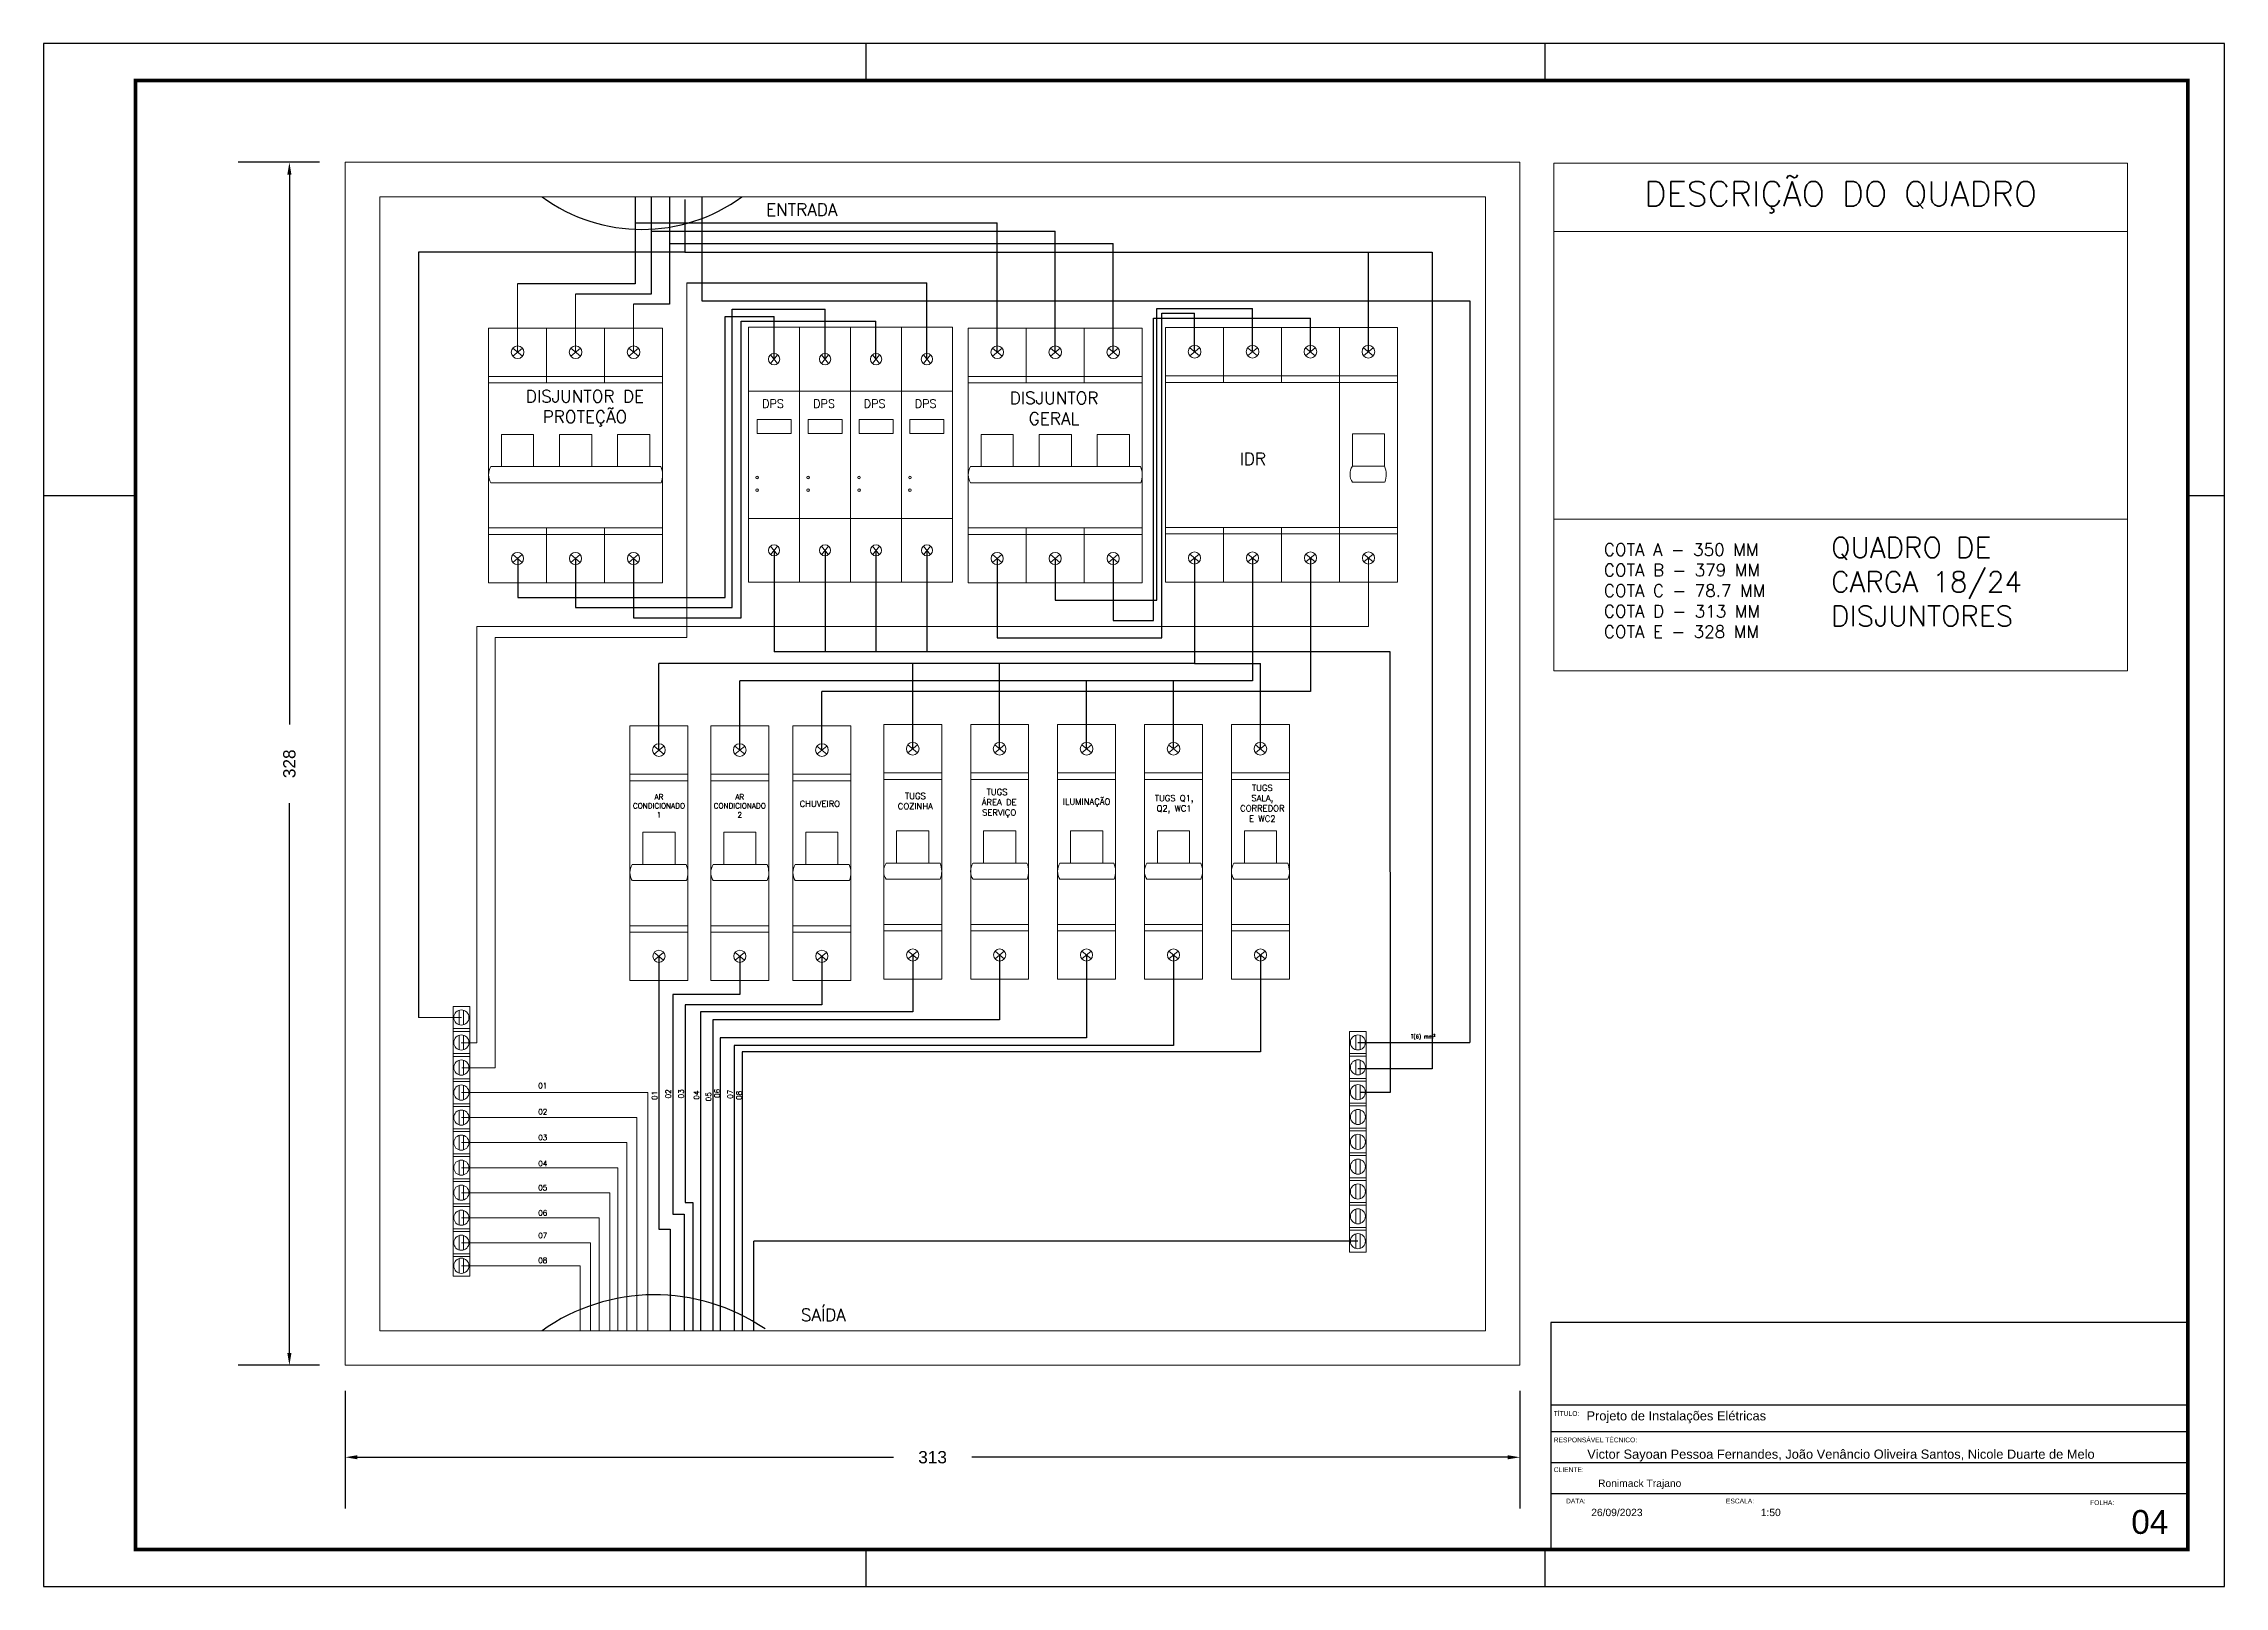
# Model space of a CAD drawing. Header units: metres. Extents: x 2426 to 5032, y 1997 to 4035.
# Drawn here: x 2539.9 to 2593.1, y 1996.9 to 2034.4 of the extents above; entities that cross this region are included whole.
import ezdxf

# ---------------------------------------------------------------- set-up
doc = ezdxf.new("R2010")
doc.units = ezdxf.units.M
for name, color, linetype in [('2', 4, 'Continuous'), ('ARQ-FOLHA', 7, 'Continuous'), ('ELETRODUTO TEXTO', 250, 'Continuous')]:
    doc.layers.add(name, color=color, linetype=linetype)
for name, color, linetype, lineweight in [('A-FLOR-PATT', 8, 'Continuous', 9), ('BARRAMENTO DE TERRA', 3, 'Continuous', 5), ('BARRAMENTO NEUTRO', 4, 'Continuous', 5), ('DISJUNTORES', 250, 'Continuous', 5), ('DPS', 1, 'Continuous', 5), ('FASE A', 1, 'Continuous', 30), ('FASE B', 250, 'Continuous', 30), ('FASE C', 7, 'Continuous', 30), ('IDR', 5, 'Continuous', 5), ('NEUTRO', 5, 'Continuous', 30), ('TERRA', 92, 'Continuous', 30)]:
    doc.layers.add(name, color=color, linetype=linetype, lineweight=lineweight)
doc.styles.add('arial', font='arial.ttf')
doc.styles.add('N', font='romans.shx', dxfattribs={"height": 0.13})
doc.styles.get("Standard").update_dxf_attribs({"font": 'arial.ttf'})
doc.dimstyles.new('ISO-25', dxfattribs={"dimtxt": 0.3, "dimasz": 0.3, "dimexe": 1.25, "dimexo": 0.625, "dimtad": 0, "dimtxsty": 'Standard', "dimcen": 0.3, "dimadec": 0, "dimazin": 0, "dimtfac": 1, "dimtmove": 0, "dimatfit": 3, "dimfxl": 1, "dimarcsym": 0})
picture_1 = doc.add_image_def('image1.jpg', size_in_pixel=(419, 210))

# ---------------------------------------------------------------- blocks, each defined once
blk = doc.blocks.new('FOLHA A2')
at = {"layer": 'ARQ-FOLHA'}
for p, q in [((594, 0), (0, 0)), ((0, 0), (0, -420)), ((224, -10), (224, 0)), ((409, -10), (409, 0)), ((594, -420), (594, 0)), ((0, -123), (25, -123)), ((584, -123), (594, -123)), ((224, -420), (224, -410)), ((409, -420), (409, -410)), ((0, -420), (594, -420))]:
    blk.add_line(p, q, dxfattribs=at)
at = {"layer": 'ARQ-FOLHA', "const_width": 1}
blk.add_lwpolyline([(25, -410), (584, -410), (584, -10), (25, -10), (25, -410)], dxfattribs=at)
blk = doc.blocks.new('DISJUNTOR TRIPOLAR')
at = {"layer": 'DISJUNTORES', "color": 0}
for p, q in [((0, 0), (0, -6.203)), ((0, 0), (1.413, 0)), ((1.413, 0), (1.413, -1.335)), ((1.413, 0), (1.413, -1.335)), ((1.413, 0), (2.827, 0)), ((2.827, 0), (2.827, -1.335)), ((2.827, 0), (2.827, -1.335)), ((2.827, 0), (4.24, 0)), ((4.24, 0), (4.24, -6.203)), ((0.588, -0.49), (0.825, -0.688)), ((0.825, -0.49), (0.588, -0.688)), ((2.001, -0.49), (2.239, -0.688)), ((2.239, -0.49), (2.001, -0.688)), ((3.415, -0.49), (3.652, -0.688)), ((3.652, -0.49), (3.415, -0.688)), ((0, -1.178), (1.413, -1.178)), ((0, -1.335), (1.413, -1.335)), ((1.413, -1.178), (2.827, -1.178)), ((1.413, -1.335), (2.827, -1.335)), ((2.827, -1.178), (4.24, -1.178)), ((2.827, -1.335), (4.24, -1.335)), ((0.314, -2.591), (0.314, -3.376)), ((0.314, -2.591), (1.099, -2.591)), ((1.099, -2.591), (1.099, -3.376)), ((1.727, -2.591), (1.727, -3.376)), ((1.727, -2.591), (2.513, -2.591)), ((2.513, -2.591), (2.513, -3.376)), ((3.141, -2.591), (3.141, -3.376)), ((3.141, -2.591), (3.926, -2.591)), ((3.926, -2.591), (3.926, -3.376)), ((0.057, -3.376), (1.374, -3.376)), ((1.373, -3.376), (2.883, -3.376)), ((2.883, -3.376), (4.2, -3.376)), ((0.058, -3.769), (1.471, -3.769)), ((1.471, -3.769), (2.885, -3.769)), ((2.885, -3.769), (4.204, -3.769)), ((1.413, -4.868), (0, -4.868)), ((1.413, -5.025), (0, -5.025)), ((2.827, -4.868), (1.413, -4.868)), ((1.413, -4.868), (1.413, -6.203)), ((1.413, -4.868), (1.413, -6.203)), ((2.827, -5.025), (1.413, -5.025)), ((4.24, -4.868), (2.827, -4.868)), ((2.827, -4.868), (2.827, -6.203)), ((2.827, -4.868), (2.827, -6.203)), ((4.24, -5.025), (2.827, -5.025)), ((0.593, -5.519), (0.82, -5.708)), ((0.82, -5.519), (0.593, -5.708)), ((2.006, -5.519), (2.233, -5.708)), ((2.233, -5.519), (2.006, -5.708)), ((3.42, -5.519), (3.647, -5.708)), ((3.647, -5.519), (3.42, -5.708)), ((1.413, -6.203), (0, -6.203)), ((2.827, -6.203), (1.413, -6.203)), ((4.24, -6.203), (2.827, -6.203))]:
    blk.add_line(p, q, dxfattribs=at)
for centre, radius in [((0.707, -0.589), 0.154), ((2.12, -0.589), 0.154), ((3.533, -0.589), 0.154), ((0.707, -5.614), 0.148), ((2.12, -5.614), 0.148), ((3.533, -5.614), 0.148)]:
    blk.add_circle(centre, radius, dxfattribs=at)
for centre, radius, start, end in [((0.363, -3.571), 0.363, 147.4853, 213.1019), ((0.892, -3.577), 0.522, 22.5949, 22.6058), ((2.305, -3.577), 0.522, 22.5949, 22.6058), ((3.718, -3.577), 0.522, 338.4033, 22.6058), ((1.776, -3.571), 0.363, 212.9242, 213.1019), ((3.189, -3.571), 0.363, 212.9242, 213.1019)]:
    blk.add_arc(centre, radius, start, end, dxfattribs=at)
blk = doc.blocks.new('DPS')
at = {"layer": 'DPS'}
for p, q in [((0, 0), (0, -6.208)), ((0, 0), (1.242, 0)), ((1.242, 0), (1.242, -6.208)), ((0.535, -0.668), (0.707, -0.884)), ((0.707, -0.668), (0.535, -0.884)), ((0, -1.552), (1.242, -1.552)), ((0.207, -2.242), (1.035, -2.242)), ((0.207, -2.242), (0.207, -2.587)), ((0.207, -2.587), (1.035, -2.587)), ((1.035, -2.242), (1.035, -2.587)), ((1.242, -4.656), (0, -4.656)), ((0.536, -5.326), (0.706, -5.539)), ((0.706, -5.326), (0.536, -5.539)), ((1.242, -6.208), (0, -6.208))]:
    blk.add_line(p, q, dxfattribs=at)
for centre, radius in [((0.621, -0.776), 0.138), ((0.207, -3.656), 0.0314), ((0.207, -3.966), 0.0318), ((0.621, -5.432), 0.136)]:
    blk.add_circle(centre, radius, dxfattribs=at)
blk = doc.blocks.new('IDR TETRAPOLAR')
at = {"layer": 'IDR', "color": 251, "true_color": 0x636466}
for p, q in [((-5.649, 0), (-5.649, -6.198)), ((-5.649, 0), (-4.236, 0)), ((-4.236, 0), (-4.236, -1.334)), ((-4.236, 0), (-2.824, 0)), ((-4.236, 0), (-4.236, -1.334)), ((-4.236, 0), (-4.236, -1.334)), ((-2.824, 0), (-2.824, -1.334)), ((-2.824, 0), (-1.412, 0)), ((-2.824, 0), (-2.824, -1.334)), ((-2.824, 0), (-2.824, -1.334)), ((-1.412, 0), (-1.412, -6.198)), ((-1.412, 0), (0, 0)), ((-1.412, 0), (-1.412, -6.198)), ((0, 0), (0, -6.198)), ((-5.061, -0.49), (-4.824, -0.687)), ((-4.824, -0.49), (-5.061, -0.687)), ((-3.649, -0.49), (-3.412, -0.687)), ((-3.412, -0.49), (-3.649, -0.687)), ((-2.237, -0.49), (-2, -0.687)), ((-2, -0.49), (-2.237, -0.687)), ((-0.825, -0.49), (-0.587, -0.687)), ((-0.587, -0.49), (-0.825, -0.687)), ((-5.649, -1.177), (-4.236, -1.177)), ((-5.649, -1.334), (-4.236, -1.334)), ((-4.236, -1.177), (-2.824, -1.177)), ((-4.236, -1.334), (-2.824, -1.334)), ((-2.824, -1.177), (-1.412, -1.177)), ((-2.824, -1.334), (-1.412, -1.334)), ((-1.412, -1.177), (0, -1.177)), ((-1.412, -1.334), (0, -1.334)), ((-1.098, -2.589), (-1.098, -3.373)), ((-1.098, -2.589), (-0.314, -2.589)), ((-0.314, -2.589), (-0.314, -3.373)), ((-1.098, -3.373), (-0.314, -3.373)), ((-1.096, -3.767), (-0.311, -3.767)), ((-4.236, -4.864), (-5.649, -4.864)), ((-4.236, -5.021), (-5.649, -5.021)), ((-4.236, -4.864), (-4.236, -6.198)), ((-2.824, -4.864), (-4.236, -4.864)), ((-4.236, -4.864), (-4.236, -6.198)), ((-4.236, -4.864), (-4.236, -6.198)), ((-2.824, -5.021), (-4.236, -5.021)), ((-2.824, -4.864), (-2.824, -6.198)), ((-1.412, -4.864), (-2.824, -4.864)), ((-2.824, -4.864), (-2.824, -6.198)), ((-2.824, -4.864), (-2.824, -6.198)), ((-1.412, -5.021), (-2.824, -5.021)), ((0, -4.864), (-1.412, -4.864)), ((0, -5.021), (-1.412, -5.021)), ((-5.056, -5.515), (-4.829, -5.704)), ((-4.829, -5.515), (-5.056, -5.704)), ((-3.644, -5.515), (-3.417, -5.704)), ((-3.417, -5.515), (-3.644, -5.704)), ((-2.232, -5.515), (-2.005, -5.704)), ((-2.005, -5.515), (-2.232, -5.704)), ((-0.819, -5.515), (-0.593, -5.704)), ((-0.593, -5.515), (-0.819, -5.704)), ((-4.236, -6.198), (-5.649, -6.198)), ((-2.824, -6.198), (-4.236, -6.198)), ((-1.412, -6.198), (-2.824, -6.198)), ((0, -6.198), (-1.412, -6.198))]:
    blk.add_line(p, q, dxfattribs=at)
for centre, radius in [((-4.942, -0.588), 0.154), ((-3.53, -0.588), 0.154), ((-2.118, -0.588), 0.154), ((-0.706, -0.588), 0.154), ((-4.942, -5.609), 0.148), ((-3.53, -5.609), 0.148), ((-2.118, -5.609), 0.148), ((-0.706, -5.609), 0.148)]:
    blk.add_circle(centre, radius, dxfattribs=at)
for centre, radius, start, end in [((-0.792, -3.568), 0.363, 147.4853, 213.1019), ((-0.795, -3.574), 0.521, 338.4033, 22.6058)]:
    blk.add_arc(centre, radius, start, end, dxfattribs=at)
blk = doc.blocks.new('BARRAMENTO DE TERRA')
at = {"layer": 'BARRAMENTO DE TERRA'}
for p, q in [((0, 0), (0, -0.08)), ((0.006, 0), (0, 0)), ((0.006, -0.08), (0.006, 0)), ((0.0022, -0.00661), (0.0022, -0.00139)), ((0.0038, -0.00661), (0.0038, -0.00139)), ((0, -0.008), (0.006, -0.008)), ((0, -0.009), (0.006, -0.009)), ((0.0022, -0.01561), (0.0022, -0.01039)), ((0.0038, -0.01561), (0.0038, -0.01039)), ((0, -0.017), (0.006, -0.017)), ((0, -0.018), (0.006, -0.018)), ((0.0022, -0.02461), (0.0022, -0.01939)), ((0.0038, -0.02461), (0.0038, -0.01939)), ((0, -0.026), (0.006, -0.026)), ((0, -0.027), (0.006, -0.027)), ((0.0022, -0.03361), (0.0022, -0.02839)), ((0.0038, -0.03361), (0.0038, -0.02839)), ((0, -0.035), (0.006, -0.035)), ((0, -0.036), (0.006, -0.036)), ((0.0022, -0.04261), (0.0022, -0.03739)), ((0.0038, -0.04261), (0.0038, -0.03739)), ((0, -0.044), (0.006, -0.044)), ((0, -0.045), (0.006, -0.045)), ((0.0022, -0.05161), (0.0022, -0.04639)), ((0.0038, -0.05161), (0.0038, -0.04639)), ((0, -0.053), (0.006, -0.053)), ((0, -0.054), (0.006, -0.054)), ((0, -0.062), (0.006, -0.062)), ((0, -0.063), (0.006, -0.063)), ((0.0022, -0.06061), (0.0022, -0.05539)), ((0.0038, -0.06061), (0.0038, -0.05539)), ((0, -0.071), (0.006, -0.071)), ((0.0022, -0.06961), (0.0022, -0.06439)), ((0.0038, -0.06961), (0.0038, -0.06439)), ((0, -0.072), (0.006, -0.072)), ((0.0022, -0.07861), (0.0022, -0.07339)), ((0.0038, -0.07861), (0.0038, -0.07339)), ((0, -0.08), (0.006, -0.08))]:
    blk.add_line(p, q, dxfattribs=at)
for centre in [(0.003, -0.004), (0.003, -0.013), (0.003, -0.022), (0.003, -0.031), (0.003, -0.04), (0.003, -0.049), (0.003, -0.058), (0.003, -0.067), (0.003, -0.076)]:
    blk.add_circle(centre, 0.00273, dxfattribs=at)
blk = doc.blocks.new('BARRAMENTO NEUTRO')
at = {"layer": 'BARRAMENTO NEUTRO'}
for p, q in [((0, 0.009), (0, -0.088)), ((0.006, 0.009), (0, 0.009)), ((0.006, -0.088), (0.006, 0.009)), ((0, 0.001), (0.006, 0.001)), ((0.006, 0), (0, 0)), ((0, 0), (0.006, 0)), ((0.0022, 0.00239), (0.0022, 0.00761)), ((0.0038, 0.00239), (0.0038, 0.00761)), ((0.0022, -0.00661), (0.0022, -0.00139)), ((0.0038, -0.00661), (0.0038, -0.00139)), ((0, -0.008), (0.006, -0.008)), ((0, -0.009), (0.006, -0.009)), ((0.0022, -0.01561), (0.0022, -0.01039)), ((0.0038, -0.01561), (0.0038, -0.01039)), ((0, -0.017), (0.006, -0.017)), ((0, -0.018), (0.006, -0.018)), ((0.0022, -0.02461), (0.0022, -0.01939)), ((0.0038, -0.02461), (0.0038, -0.01939)), ((0, -0.026), (0.006, -0.026)), ((0, -0.027), (0.006, -0.027)), ((0.0022, -0.03361), (0.0022, -0.02839)), ((0.0038, -0.03361), (0.0038, -0.02839)), ((0, -0.035), (0.006, -0.035)), ((0, -0.036), (0.006, -0.036)), ((0.0022, -0.04261), (0.0022, -0.03739)), ((0.0038, -0.04261), (0.0038, -0.03739)), ((0, -0.044), (0.006, -0.044)), ((0, -0.045), (0.006, -0.045)), ((0.0022, -0.05161), (0.0022, -0.04639)), ((0.0038, -0.05161), (0.0038, -0.04639)), ((0, -0.053), (0.006, -0.053)), ((0, -0.054), (0.006, -0.054)), ((0, -0.062), (0.006, -0.062)), ((0.0022, -0.06061), (0.0022, -0.05539)), ((0.0038, -0.06061), (0.0038, -0.05539)), ((0, -0.063), (0.006, -0.063)), ((0.0022, -0.06961), (0.0022, -0.06439)), ((0.0038, -0.06961), (0.0038, -0.06439)), ((0, -0.071), (0.006, -0.071)), ((0, -0.072), (0.006, -0.072)), ((0.0022, -0.07861), (0.0022, -0.07339)), ((0.0038, -0.07861), (0.0038, -0.07339)), ((0, -0.08), (0.006, -0.08)), ((0, -0.081), (0.006, -0.081)), ((0.0022, -0.08689), (0.0022, -0.08167)), ((0.0038, -0.08689), (0.0038, -0.08167))]:
    blk.add_line(p, q, dxfattribs=at)
at = {"layer": 'BARRAMENTO NEUTRO', "lineweight": 5, "ltscale": 10}
blk.add_line((0.006, -0.088), (0, -0.088), dxfattribs=at)
at = {"layer": 'BARRAMENTO NEUTRO'}
for centre in [(0.003, 0.005), (0.003, -0.004), (0.003, -0.013), (0.003, -0.022), (0.003, -0.031), (0.003, -0.04), (0.003, -0.049), (0.003, -0.058), (0.003, -0.067), (0.003, -0.076), (0.003, -0.08428)]:
    blk.add_circle(centre, 0.00273, dxfattribs=at)
blk = doc.blocks.new('QUADRO DE CARGAS')
at = {"layer": 'A-FLOR-PATT', "color": 7, "true_color": 0xffffff}
for p, q in [((0, 0), (0.34, 0)), ((0, -0.348), (0, 0)), ((0.34, 0), (0.34, -0.348)), ((0.01, -0.01), (0.33, -0.01)), ((0.01, -0.338), (0.01, -0.01)), ((0.33, -0.01), (0.33, -0.338)), ((0.33, -0.338), (0.01, -0.338)), ((0.34, -0.348), (0, -0.348))]:
    blk.add_line(p, q, dxfattribs=at)
blk = doc.blocks.new('DISJUNTOR MONOPOLAR')
at = {"layer": 'DISJUNTORES'}
for p, q in [((0, 0), (0, -6.198)), ((0, 0), (1.412, 0)), ((1.412, 0), (1.412, -6.198)), ((0.587, -0.49), (0.825, -0.687)), ((0.825, -0.49), (0.587, -0.687)), ((0, -1.177), (1.412, -1.177)), ((0, -1.334), (1.412, -1.334)), ((0.314, -2.589), (0.314, -3.373)), ((0.314, -2.589), (1.098, -2.589)), ((1.098, -2.589), (1.098, -3.373)), ((0.057, -3.373), (1.372, -3.373)), ((0.058, -3.766), (1.376, -3.766)), ((1.412, -4.864), (0, -4.864)), ((1.412, -5.021), (0, -5.021)), ((0.593, -5.515), (0.819, -5.704)), ((0.819, -5.515), (0.593, -5.704)), ((1.412, -6.198), (0, -6.198))]:
    blk.add_line(p, q, dxfattribs=at)
for centre, radius in [((0.706, -0.588), 0.154), ((0.706, -5.609), 0.148)]:
    blk.add_circle(centre, radius, dxfattribs=at)
for centre, radius, start, end in [((0.362, -3.568), 0.363, 147.4853, 213.1019), ((0.891, -3.574), 0.521, 338.4033, 22.6058)]:
    blk.add_arc(centre, radius, start, end, dxfattribs=at)
blk = doc.blocks.new('*D32')
at = {"layer": 'Defpoints', "color": 0, "lineweight": 5, "ltscale": 10, "transparency": 16777216}
for p in [(2545.918, 2031.555), (2547.277, 2031.555), (2547.277, 2002.259)]:
    blk.add_point(p, dxfattribs=at)
at = {"layer": 'ELETRODUTO TEXTO', "color": 0, "lineweight": -2, "ltscale": 10, "transparency": 16777216}
for p, q in [((2546.652, 2031.555), (2544.668, 2031.555)), ((2545.918, 2031.255), (2545.918, 2017.863)), ((2545.918, 2002.559), (2545.918, 2015.95)), ((2546.652, 2002.259), (2544.668, 2002.259))]:
    blk.add_line(p, q, dxfattribs=at)
at = {"layer": 'ELETRODUTO TEXTO', "color": 0, "lineweight": 5, "ltscale": 10, "transparency": 16777216}
for points in [[(2545.868, 2031.255), (2545.968, 2031.255), (2545.918, 2031.555)], [(2545.868, 2002.559), (2545.968, 2002.559), (2545.918, 2002.259)]]:
    blk.add_solid(points, dxfattribs=at)
at = {"layer": 'ELETRODUTO TEXTO', "color": 0, "lineweight": 5, "ltscale": 10, "transparency": 16777216, "insert": (2545.918, 2016.907), "char_height": 0.3, "attachment_point": 5, "rotation": 90}
blk.add_mtext('328', dxfattribs=at)
blk = doc.blocks.new('*D33')
at = {"layer": 'Defpoints', "color": 0, "lineweight": 5, "ltscale": 10, "transparency": 16777216}
for p in [(2547.277, 2002.259), (2575.899, 2002.259), (2547.277, 2000.02)]:
    blk.add_point(p, dxfattribs=at)
at = {"layer": 'ELETRODUTO TEXTO', "color": 0, "lineweight": -2, "ltscale": 10, "transparency": 16777216}
for p, q in [((2547.277, 2001.634), (2547.277, 1998.77)), ((2575.899, 2001.634), (2575.899, 1998.77)), ((2547.577, 2000.02), (2560.632, 2000.02)), ((2575.599, 2000.02), (2562.545, 2000.02))]:
    blk.add_line(p, q, dxfattribs=at)
at = {"layer": 'ELETRODUTO TEXTO', "color": 0, "lineweight": 5, "ltscale": 10, "transparency": 16777216}
for points in [[(2547.577, 2000.07), (2547.577, 1999.97), (2547.277, 2000.02)], [(2575.599, 2000.07), (2575.599, 1999.97), (2575.899, 2000.02)]]:
    blk.add_solid(points, dxfattribs=at)
at = {"layer": 'ELETRODUTO TEXTO', "color": 0, "lineweight": 5, "ltscale": 10, "transparency": 16777216, "insert": (2561.588, 2000.02), "char_height": 0.3, "attachment_point": 5}
blk.add_mtext('313', dxfattribs=at)

msp = doc.modelspace()

# ---------------------------------------------------------------- linework, layer by layer
at = {"lineweight": 5, "ltscale": 10}
for p, q in [((2576.726, 2019.171), (2576.726, 2031.533)), ((2576.726, 2031.533), (2590.702, 2031.533)), ((2590.702, 2031.533), (2590.702, 2019.171)), ((2576.726, 2029.872), (2590.702, 2029.872)), ((2590.702, 2019.171), (2576.726, 2019.171))]:
    msp.add_line(p, q, dxfattribs=at)
for centre, radius, start, end in [((2554.507, 2034.05), 4.13, 233.8897, 306.1103), ((2554.82, 1999.228), 4.749, 55.5585, 125.3525)]:
    msp.add_arc(centre, radius, start, end)
at = {"layer": 'ARQ-FOLHA'}
for p, q in [((2592.166, 2003.298), (2576.647, 2003.298)), ((2576.647, 2003.298), (2576.647, 1997.771)), ((2592.166, 2001.287), (2576.647, 2001.287)), ((2576.647, 2000.737), (2576.647, 2000.737)), ((2592.166, 2000.643), (2576.647, 2000.643)), ((2576.647, 1999.892), (2576.647, 1999.892)), ((2592.166, 1999.887), (2576.647, 1999.887)), ((2592.166, 1999.131), (2576.647, 1999.131))]:
    msp.add_line(p, q, dxfattribs=at)
at = {"layer": 'FASE A'}
for p, q in [((2554.342, 2030.713), (2554.342, 2029.445)), ((2554.342, 2030.079), (2563.162, 2030.079)), ((2563.162, 2026.93), (2563.162, 2030.079)), ((2554.342, 2029.445), (2554.342, 2028.598)), ((2554.342, 2028.598), (2551.477, 2028.598)), ((2556.533, 2020.956), (2556.533, 2027.803)), ((2556.533, 2027.803), (2557.726, 2027.803)), ((2557.726, 2026.76), (2557.726, 2027.803)), ((2567.175, 2019.977), (2567.175, 2027.882)), ((2567.175, 2027.882), (2567.97, 2027.882)), ((2567.97, 2026.94), (2567.97, 2027.882)), ((2551.48, 2021.927), (2551.48, 2020.956)), ((2563.162, 2021.905), (2563.162, 2019.977)), ((2567.97, 2021.919), (2567.97, 2019.35)), ((2551.48, 2020.956), (2556.533, 2020.956)), ((2563.162, 2019.977), (2567.175, 2019.977)), ((2567.97, 2019.35), (2554.921, 2019.35)), ((2554.921, 2017.24), (2554.921, 2019.35)), ((2561.104, 2017.272), (2561.104, 2019.35)), ((2563.222, 2017.272), (2563.222, 2019.35)), ((2567.97, 2019.35), (2569.58, 2019.347)), ((2569.577, 2017.272), (2569.58, 2019.347)), ((2554.921, 2012.219), (2554.921, 2005.573)), ((2561.104, 2012.251), (2561.104, 2010.865)), ((2563.222, 2012.251), (2563.222, 2010.673)), ((2569.577, 2012.251), (2569.577, 2009.894)), ((2561.104, 2010.865), (2555.931, 2010.865)), ((2555.931, 2010.865), (2555.931, 2006.638)), ((2563.222, 2010.673), (2556.235, 2010.673)), ((2556.235, 2010.673), (2556.235, 2003.101)), ((2569.577, 2009.894), (2556.95, 2009.894)), ((2556.95, 2009.894), (2556.95, 2003.101)), ((2555.931, 2006.638), (2555.931, 2006.638)), ((2555.931, 2006.638), (2555.931, 2003.101)), ((2554.921, 2005.573), (2555.196, 2005.573)), ((2555.196, 2005.573), (2555.196, 2003.101))]:
    msp.add_line(p, q, dxfattribs=at)
at = {"layer": 'FASE A', "lineweight": 5, "ltscale": 10}
msp.add_line((2551.477, 2026.93), (2551.477, 2028.598), dxfattribs=at)
at = {"layer": 'FASE B'}
for p, q in [((2554.731, 2030.713), (2554.731, 2028.342)), ((2554.731, 2029.88), (2564.576, 2029.88)), ((2564.576, 2026.93), (2564.576, 2029.88)), ((2554.731, 2028.342), (2552.89, 2028.342)), ((2556.703, 2020.715), (2556.703, 2027.981)), ((2556.703, 2027.981), (2558.968, 2027.981)), ((2558.968, 2026.76), (2558.968, 2027.981)), ((2567.051, 2020.894), (2567.051, 2027.997)), ((2567.051, 2027.997), (2569.382, 2027.997)), ((2569.382, 2026.94), (2569.382, 2027.997)), ((2552.892, 2021.927), (2552.892, 2020.715)), ((2564.576, 2021.905), (2564.576, 2020.894)), ((2569.382, 2021.919), (2569.382, 2018.93)), ((2552.892, 2020.715), (2556.703, 2020.715)), ((2564.576, 2020.894), (2567.051, 2020.894)), ((2569.382, 2018.93), (2556.891, 2018.93)), ((2556.891, 2017.24), (2556.891, 2018.93)), ((2565.34, 2017.272), (2565.34, 2018.93)), ((2567.458, 2017.272), (2567.458, 2018.93)), ((2556.891, 2012.219), (2556.891, 2011.29)), ((2565.34, 2012.251), (2565.34, 2010.233)), ((2567.458, 2012.251), (2567.458, 2010.047)), ((2556.891, 2011.29), (2555.258, 2011.29)), ((2555.258, 2011.29), (2555.258, 2005.94)), ((2565.34, 2010.233), (2556.414, 2010.233)), ((2556.414, 2010.233), (2556.414, 2003.101)), ((2567.458, 2010.047), (2556.754, 2010.047)), ((2556.754, 2010.047), (2556.754, 2003.101)), ((2555.258, 2005.94), (2555.536, 2005.94)), ((2555.536, 2005.94), (2555.536, 2003.101))]:
    msp.add_line(p, q, dxfattribs=at)
at = {"layer": 'FASE B', "lineweight": 5, "ltscale": 10}
msp.add_line((2552.89, 2026.93), (2552.89, 2028.342), dxfattribs=at)
at = {"layer": 'FASE C'}
for p, q in [((2555.177, 2030.713), (2555.177, 2028.097)), ((2555.177, 2029.578), (2565.989, 2029.578)), ((2565.989, 2026.93), (2565.989, 2029.578)), ((2555.177, 2028.097), (2554.303, 2028.097)), ((2556.928, 2020.464), (2556.928, 2027.685)), ((2556.928, 2027.685), (2560.209, 2027.685)), ((2560.209, 2026.76), (2560.209, 2027.685)), ((2566.974, 2020.398), (2566.974, 2027.756)), ((2566.974, 2027.756), (2570.795, 2027.756)), ((2570.795, 2026.94), (2570.795, 2027.756)), ((2554.304, 2021.927), (2554.304, 2020.464)), ((2565.989, 2021.905), (2565.989, 2020.398)), ((2570.795, 2021.919), (2570.795, 2018.664)), ((2554.304, 2020.464), (2556.928, 2020.464)), ((2565.989, 2020.398), (2566.974, 2020.398)), ((2570.795, 2018.664), (2558.891, 2018.664)), ((2558.891, 2017.24), (2558.891, 2018.664)), ((2558.891, 2012.219), (2558.891, 2011.04)), ((2558.891, 2011.04), (2555.558, 2011.04)), ((2555.558, 2011.04), (2555.558, 2006.225)), ((2555.558, 2006.225), (2555.745, 2006.225)), ((2555.745, 2006.225), (2555.745, 2003.101))]:
    msp.add_line(p, q, dxfattribs=at)
at = {"layer": 'FASE C', "lineweight": 5, "ltscale": 10}
msp.add_line((2554.303, 2026.93), (2554.303, 2028.097), dxfattribs=at)
at = {"layer": 'NEUTRO'}
for p, q in [((2555.55, 2030.65), (2555.55, 2029.368)), ((2555.55, 2029.368), (2549.066, 2029.368)), ((2549.066, 2029.368), (2549.066, 2010.729)), ((2555.55, 2029.368), (2573.757, 2029.368)), ((2572.207, 2026.94), (2572.207, 2029.368)), ((2573.757, 2029.368), (2573.757, 2009.478)), ((2555.604, 2028.621), (2561.451, 2028.621)), ((2561.451, 2026.76), (2561.451, 2028.621)), ((2573.757, 2009.478), (2571.951, 2009.478))]:
    msp.add_line(p, q, dxfattribs=at)
at = {"layer": 'NEUTRO', "lineweight": 5, "ltscale": 10}
for p, q in [((2555.604, 2028.621), (2555.604, 2019.985)), ((2572.207, 2021.919), (2572.207, 2020.253)), ((2572.207, 2020.253), (2550.481, 2020.253)), ((2550.481, 2020.253), (2550.481, 2010.112)), ((2555.604, 2019.985), (2550.93, 2019.985)), ((2550.93, 2019.985), (2550.93, 2009.507)), ((2550.107, 2010.729), (2549.066, 2010.729)), ((2550.106, 2010.112), (2550.481, 2010.112)), ((2550.116, 2009.507), (2550.93, 2009.507)), ((2550.107, 2008.901), (2554.649, 2008.901)), ((2554.649, 2008.901), (2554.649, 2003.101)), ((2550.11, 2008.294), (2554.381, 2008.294)), ((2554.381, 2008.294), (2554.381, 2003.101)), ((2550.112, 2007.688), (2554.138, 2007.688)), ((2554.138, 2007.688), (2554.138, 2003.101)), ((2550.107, 2007.072), (2553.923, 2007.072)), ((2553.923, 2007.072), (2553.923, 2003.101)), ((2550.107, 2006.463), (2553.721, 2006.463)), ((2553.721, 2006.463), (2553.721, 2003.101)), ((2550.107, 2005.854), (2553.468, 2005.854)), ((2553.468, 2005.854), (2553.468, 2003.101)), ((2550.107, 2005.244), (2553.253, 2005.244)), ((2553.253, 2005.244), (2553.253, 2003.101)), ((2550.107, 2004.684), (2553, 2004.684)), ((2553, 2004.684), (2553, 2003.101))]:
    msp.add_line(p, q, dxfattribs=at)
at = {"layer": 'TERRA'}
for p, q in [((2555.969, 2030.713), (2555.969, 2028.183)), ((2555.969, 2028.183), (2574.677, 2028.183)), ((2574.677, 2028.183), (2574.677, 2010.121)), ((2557.731, 2022.104), (2557.731, 2019.63)), ((2558.968, 2022.104), (2558.969, 2019.63)), ((2560.209, 2022.104), (2560.209, 2019.63)), ((2561.444, 2022.104), (2561.444, 2019.63)), ((2572.739, 2019.63), (2557.731, 2019.63)), ((2572.745, 2008.912), (2572.739, 2019.63)), ((2571.951, 2010.121), (2574.677, 2010.121)), ((2572.005, 2008.912), (2572.745, 2008.912)), ((2571.951, 2005.283), (2557.236, 2005.283)), ((2557.236, 2003.101), (2557.236, 2005.283))]:
    msp.add_line(p, q, dxfattribs=at)

# ---------------------------------------------------------------- block references
for p in [(2554.215, 2017.829), (2556.185, 2017.829), (2558.185, 2017.829)]:
    msp.add_blockref('DISJUNTOR MONOPOLAR', p)
at = {"layer": 'ARQ-FOLHA'}
for name, p, xscale, yscale, zscale in [('FOLHA A2', (2539.93, 2034.444), 0.08944633452801547, 0.08944633452801547, 0.08944633452801547), ('QUADRO DE CARGAS', (2547.277, 2031.555), 84.1830266528356, 84.1830266528356, 84.1830266528356)]:
    msp.add_blockref(name, p, dxfattribs=dict(at, xscale=xscale, yscale=yscale, zscale=zscale))
at = {"layer": 'DISJUNTORES'}
for name, p in [('DISJUNTOR TRIPOLAR', (2550.77, 2027.519)), ('DPS', (2557.105, 2027.536)), ('DPS', (2558.347, 2027.536)), ('DPS', (2559.589, 2027.536)), ('DPS', (2560.83, 2027.536)), ('DISJUNTOR TRIPOLAR', (2562.456, 2027.519)), ('IDR TETRAPOLAR', (2572.913, 2027.528)), ('DISJUNTOR MONOPOLAR', (2560.398, 2017.86)), ('DISJUNTOR MONOPOLAR', (2562.516, 2017.86)), ('DISJUNTOR MONOPOLAR', (2564.634, 2017.86)), ('DISJUNTOR MONOPOLAR', (2566.752, 2017.86)), ('DISJUNTOR MONOPOLAR', (2568.87, 2017.86))]:
    msp.add_blockref(name, p, dxfattribs=at)
for name, p, xscale, yscale, zscale in [('BARRAMENTO NEUTRO', (2549.904, 2010.39), 67.70923202519062, 67.70923202519062, 67.70923202519062), ('BARRAMENTO DE TERRA', (2571.749, 2010.39), 67.20647056812795, 67.20647056812795, 67.20647056812795)]:
    msp.add_blockref(name, p, dxfattribs=dict(at, xscale=xscale, yscale=yscale, zscale=zscale))

# ---------------------------------------------------------------- texts
at = {"attachment_point": 5, "style": 'N'}
for s, width, insert, char_height in [('ENTRADA', 3.17165, (2558.4, 2030.404), 0.3), ('{\\C256;\\c0;AR CONDICIONADO 1}', 1.18477, (2554.922, 2015.882), 0.13), ('{\\C256;\\c0;AR CONDICIONADO 2}', 1.18477, (2556.89, 2015.882), 0.13), ('SAÍDA', 3.17165, (2558.925, 2003.488), 0.3)]:
    msp.add_mtext_dynamic_manual_height_columns(s, width=width, gutter_width=0.65, heights=[0], dxfattribs=dict(at, insert=insert, char_height=char_height))
at = {"lineweight": 5, "ltscale": 10, "attachment_point": 1, "style": 'N'}
for s, width, insert, char_height in [('COTA A - 350 MM\\PCOTA B - 379 MM\\PCOTA C - 78.7 MM\\PCOTA D - 313 MM\\PCOTA E - 328 MM', 13.9762, (2577.943, 2022.273), 0.3), ('QUADRO DE CARGA 18/24 DISJUNTORES', 6.33226, (2583.48, 2022.422), 0.5)]:
    msp.add_mtext_dynamic_manual_height_columns(s, width=width, gutter_width=0.65, heights=[0], dxfattribs=dict(at, insert=insert, char_height=char_height))
at = {"layer": '2', "lineweight": 5, "ltscale": 10, "insert": (2583.714, 2030.703), "char_height": 0.6, "attachment_point": 5, "style": 'N'}
msp.add_mtext_dynamic_manual_height_columns('DESCRIÇÃO DO QUADRO', width=13.9762, gutter_width=0.65, heights=[0], dxfattribs=at)
at = {"layer": 'ARQ-FOLHA', "style": 'arial'}
for s, height, p in [('TÍTULO:', 0.1163, (2576.722, 2001.028)), ('Projeto de Instalações Elétricas', 0.22362, (2577.52, 2000.918)), ('RESPONSÁVEL TÉCNICO:', 0.11628, (2576.722, 2000.384)), ('Victor Sayoan Pessoa Fernandes, João Venâncio Oliveira Santos, Nicole Duarte de Melo ', 0.22362, (2577.537, 1999.984)), ('CLIENTE:', 0.1163, (2576.722, 1999.66)), ('Ronimack Trajano', 0.17889, (2577.802, 1999.298)), ('DATA:', 0.1163, (2577.021, 1998.896)), ('ESCALA:', 0.1163, (2580.917, 1998.896)), ('FOLHA:', 0.1163, (2589.789, 1998.856)), ('26/09/2023', 0.1789, (2577.635, 1998.587)), ('1:50', 0.1789, (2581.766, 1998.587))]:
    msp.add_text(s, height=height, dxfattribs=at).set_placement(p)
msp.add_attdef('04', (2590.792, 1998.154), '01', height=0.5814, dxfattribs=at)
at = {"layer": 'DISJUNTORES', "style": 'N'}
for s, width, insert, char_height, attachment_point in [('DISJUNTOR DE PROTEÇÃO', 3.3158, (2553.118, 2025.564), 0.3, 5), ('DISJUNTOR GERAL', 3.3158, (2564.548, 2025.564), 0.3, 5), ('DPS', 0.90639, (2557.7, 2025.676), 0.2, 5), ('DPS', 0.90639, (2558.945, 2025.676), 0.2, 5), ('DPS', 0.90639, (2560.175, 2025.676), 0.2, 5), ('DPS', 0.90639, (2561.419, 2025.676), 0.2, 5), ('IDR', 2.22155, (2569.389, 2024.333), 0.3, 5), ('TUGS SALA, CORREDOR E WC2', 1.18094, (2569.622, 2015.947), 0.15, 5), ('CHUVEIRO', 2.8284, (2558.349, 2016.008), 0.15, 1), ('TUGS COZINHA', 1.28161, (2561.169, 2015.999), 0.15, 5), ('TUGS  ÁREA DE SERVIÇO', 1.0471, (2563.21, 2015.95), 0.15, 5), ('ILUMINAÇÃO', 0.97367, (2565.34, 2015.964), 0.15, 5), ('TUGS Q1, Q2, WC1 ', 1.05468, (2567.473, 2015.922), 0.15, 5)]:
    msp.add_mtext_dynamic_manual_height_columns(s, width=width, gutter_width=0.65, heights=[0], dxfattribs=dict(at, insert=insert, char_height=char_height, attachment_point=attachment_point))
at = {"layer": 'FASE A', "char_height": 0.13, "rotation": 90, "style": 'N'}
for s, width, insert, attachment_point in [('01', 0.48007, (2554.816, 2008.831), 5), ('04', 0.18765, (2555.837, 2008.839), 5), ('05', 0.15756, (2556.128, 2008.799), 5), ('08', 0.2984, (2556.807, 2008.721), 1)]:
    msp.add_mtext_dynamic_manual_height_columns(s, width=width, gutter_width=0.65, heights=[0], dxfattribs=dict(at, insert=insert, attachment_point=attachment_point))
at = {"layer": 'FASE B', "char_height": 0.13, "rotation": 90, "style": 'N'}
for s, width, insert, attachment_point in [('02', 0.23107, (2555.149, 2008.867), 5), ('06', 0.12812, (2556.337, 2008.881), 5), ('07', 0.21199, (2556.595, 2008.749), 1)]:
    msp.add_mtext_dynamic_manual_height_columns(s, width=width, gutter_width=0.65, heights=[0], dxfattribs=dict(at, insert=insert, attachment_point=attachment_point))
at = {"layer": 'FASE C', "insert": (2555.46, 2008.869), "char_height": 0.13, "attachment_point": 5, "rotation": 90, "style": 'N'}
msp.add_mtext_dynamic_manual_height_columns('03', width=0.19662, gutter_width=0.65, heights=[0], dxfattribs=at)
at = {"layer": 'NEUTRO', "lineweight": 5, "ltscale": 10, "char_height": 0.13, "attachment_point": 5, "style": 'N'}
for s, insert in [('01', (2552.089, 2009.069)), ('02', (2552.089, 2008.434)), ('03', (2552.089, 2007.805)), ('04', (2552.089, 2007.173)), ('05', (2552.089, 2006.585)), ('06', (2552.089, 2005.97)), ('07', (2552.089, 2005.422)), ('08', (2552.089, 2004.815))]:
    msp.add_mtext_dynamic_manual_height_columns(s, width=0.40351, gutter_width=0.65, heights=[0], dxfattribs=dict(at, insert=insert))
at = {"layer": 'TERRA', "insert": (2573.242, 2010.312), "char_height": 0.0913, "width": 0.6984, "attachment_point": 1, "style": 'N'}
msp.add_mtext('T(6) mm²', dxfattribs=at)

# ---------------------------------------------------------------- dimensions: what is measured, and where the dimension line sits
at = {"layer": 'ELETRODUTO TEXTO', "lineweight": 5, "ltscale": 10}
dim = msp.add_linear_dim(base=(2545.918, 2031.555), p1=(2547.277, 2002.259), p2=(2547.277, 2031.555), angle=90, text='328', dimstyle='ISO-25', dxfattribs=at)
dim.commit()
dim.dimension.update_dxf_attribs({"geometry": '*D32', "text_midpoint": (2545.918, 2016.907)})
dim = msp.add_linear_dim(base=(2547.277, 2000.02), p1=(2575.899, 2002.259), p2=(2547.277, 2002.259), text='313', dimstyle='ISO-25', dxfattribs=at)
dim.commit()
dim.dimension.update_dxf_attribs({"geometry": '*D33', "text_midpoint": (2561.588, 2000.02)})

# ---------------------------------------------------------------- pictures from other files: only their frames are drawn
image = msp.add_image(picture_1, insert=(2576.726, 2022.867), size_in_units=(13.976, 7.005), rotation=0, dxfattribs=at)
image.dxf.flags = 7

doc.saveas('drawing.dxf')
